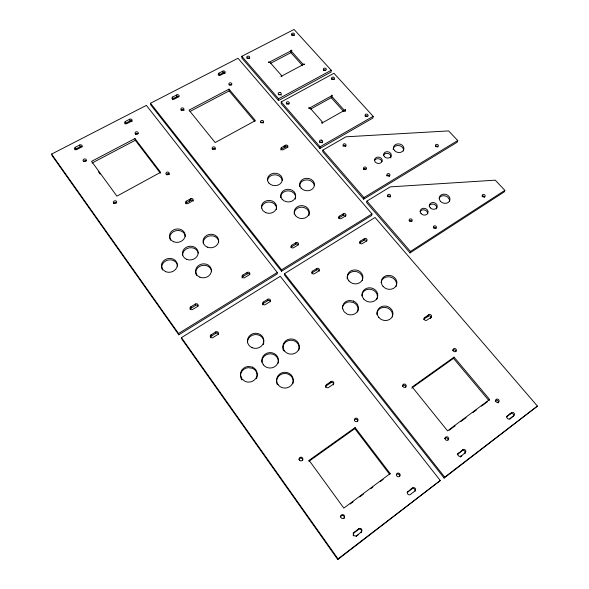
<?xml version="1.0" encoding="UTF-8"?>
<svg xmlns="http://www.w3.org/2000/svg" width="589" height="589" viewBox="0 0 589 589"><rect width="100%" height="100%" fill="white"/><g stroke="black" fill="none" stroke-linecap="round" stroke-linejoin="round"><path stroke-width="0.88" d="M278.516 100.535L278.545 98.79L241.821 56.301L294.058 29.45L331.224 70.275L331.062 72.049L278.516 100.535L241.895 58.105L241.821 56.301M277.264 272.471L277.242 273.9L178.813 334.802L52.185 155.776L51.574 154.097L146.367 105.372L277.264 272.471L178.533 333.507L178.813 334.802M281.24 101.912L281.203 103.649L319.893 148.465L372.889 118.05L373.168 116.35L333.948 73.272L281.24 101.912L320.033 146.808L319.893 148.465M280.857 150.004A1.576 1.296 2.3 0 1 281.505 149.172L281.535 147.508L285.864 145.122A1.576 1.296 2.7 0 1 287.314 147.419L283.346 149.658A1.576 1.296 2.4 0 1 281.152 149.311A1.576 1.296 2.4 0 1 281.535 147.508M284.273 147.611L284.31 145.939M281.52 271.249L281.557 269.814L150.504 103.244L238 58.267L371.983 213.917L371.688 215.449L281.52 271.249L150.821 104.997L150.504 103.244M281.505 149.172L285.451 146.941L285.864 145.122M302.584 65.666L290.929 52.657L290.988 50.845L269.666 62L281.903 75.944L303.291 64.562L290.988 50.845M284.561 273.635L284.516 275.063L444.106 478.062L537.426 406.108L375.046 217.474L284.561 273.635L444.688 477.156L444.106 478.062M290.951 247.689A1.671 1.465 2.6 0 1 291.636 246.747L291.702 245.267L295.892 242.712A1.671 1.458 3.1 0 1 298.218 243.088A1.671 1.458 3.1 0 1 297.828 245.112L293.639 247.682A1.671 1.465 2.6 0 1 291.305 247.306A1.671 1.465 2.6 0 1 291.702 245.267M291.636 246.747L295.811 244.199L295.892 242.712M322.882 150.099L322.735 151.756L363.663 199.17L457.226 142.192L457.734 140.543L448.619 130.913L345.986 136.81L322.882 150.099L363.936 197.609L363.663 199.17M311.831 273.215A1.693 1.502 5.1 0 1 312.384 272.619L312.509 271.19L316.72 268.555A1.693 1.502 5.7 0 1 319.083 268.93A1.693 1.502 5.7 0 1 318.715 271.021L314.504 273.671A1.693 1.509 5.1 0 1 312.133 273.296A1.693 1.509 5.1 0 1 312.509 271.19M343.615 111.468L331.254 97.671L331.416 95.933L309.902 107.831L322.831 122.556L344.403 110.415L331.416 95.933M312.384 272.619L316.58 269.983L316.72 268.555M344.793 111.409C346.987 107.124 343.998 112.639 344.999 109.694M345.058 111.446L345.257 109.731M338.631 218.283A1.634 1.399 7.6 0 1 339.154 217.731L339.36 216.2L343.372 213.748A1.634 1.399 8 0 1 345.647 214.109A1.634 1.399 8 0 1 345.331 216.067L341.311 218.519A1.634 1.406 7.6 0 1 339.028 218.158A1.634 1.406 7.6 0 1 339.36 216.2M355.108 427.577L309.078 460.34L308.945 461.305L354.828 428.63L355.108 427.577L390.168 473.593L389.763 474.513L354.828 428.63M339.154 217.731L343.159 215.287L343.372 213.748M325.577 387.356A1.804 1.708 10.7 0 1 326.299 385.802L326.475 384.639L330.937 381.591A1.804 1.708 11.6 0 1 333.455 382.003A1.804 1.708 11.6 0 1 333.079 384.389L328.618 387.444A1.811 1.715 10.7 0 1 326.092 387.032A1.811 1.715 10.7 0 1 326.475 384.639M329.413 383.675L329.604 382.504M326.299 385.802L330.738 382.762L330.937 381.591M366.954 201.099L366.675 202.66L410.047 252.909L504.213 191.911L504.869 190.357L495.231 180.168L390.242 186.875L366.954 201.099L410.459 251.451L410.047 252.909M359.584 243.213A1.657 1.443 10.3 0 1 360.107 242.646L360.372 241.166L364.4 238.633A1.657 1.436 10.6 0 1 366.711 239.001A1.657 1.436 10.6 0 1 366.417 241.011L362.382 243.552A1.657 1.443 10.3 0 1 360.063 243.183A1.657 1.443 10.3 0 1 360.372 241.166M360.107 242.646L364.127 240.121L364.4 238.633M337.777 559.55L338.02 558.88L440.263 480.543L280.268 276.3L181.456 337.637L181.729 338.925L337.777 559.55L440.263 480.543M423.697 319.503A1.738 1.553 21.6 0 1 424.213 318.877L424.684 317.567L428.755 314.784A1.738 1.546 21.7 0 1 431.17 315.174A1.738 1.546 21.7 0 1 430.942 317.368L430.449 318.678M427.062 316.934L427.54 315.616M424.213 318.877L428.277 316.102L428.755 314.784M353.768 533.089L354.055 532.338L358.819 528.723A2.01 1.936 69.6 0 1 361.536 529.172A2.01 1.936 69.6 0 1 361.175 531.963L360.858 532.721A2.003 1.929 69.8 0 0 361.219 529.931A2.003 1.929 69.8 0 0 358.51 529.482L353.768 533.089A2.01 1.936 72.1 0 0 353.15 533.892M358.51 529.482L358.819 528.723M361.175 531.963L356.117 536.336L358.149 534.783M453.501 358.362L454.067 357.148L489.636 399.497L488.936 400.608L453.501 358.362L411.726 388.114M407.198 492.573A1.951 1.848 51.9 0 1 407.536 492.227L412.528 487.92A1.958 1.841 50.6 0 1 415.186 488.355A1.958 1.841 50.6 0 1 414.906 491.027L410.378 494.473A1.958 1.855 51.7 0 1 407.721 494.038A1.958 1.855 51.7 0 1 408 491.359M410.702 489.827L411.174 488.951M407.536 492.227L412.528 487.92M457.852 454.001L462.785 449.746A1.914 1.752 42.6 0 1 465.384 450.173A1.914 1.752 42.6 0 1 465.177 452.72L464.544 453.699A1.907 1.745 42.7 0 0 464.743 451.152A1.907 1.745 42.7 0 0 462.151 450.732L457.852 454.001A1.914 1.76 43.2 0 0 457.314 454.73M462.151 450.732L462.785 449.746M465.177 452.72L460.245 456.976L461.673 455.886M507.416 415.849L506.658 416.916L511.524 412.727A1.877 1.664 38.5 0 1 514.064 413.132A1.877 1.664 38.5 0 1 513.939 415.576L509.824 418.705A1.877 1.671 38.8 0 1 507.284 418.293A1.877 1.671 38.8 0 1 507.416 415.849L511.524 412.727M509.529 414.73L510.295 413.662M512.702 416.511L509.779 419.221M444.688 477.156L537.426 406.108M390.168 473.593L343.829 508.116L309.078 460.34M489.636 399.497L447.552 430.846L412.175 386.966L454.067 357.148M350.175 504.022L353.106 501.835M359.702 496.917L363.369 494.186M370.702 488.723L372.903 487.081M380.236 481.618L383.167 479.431M449.186 430.235L455.076 425.847M460.966 421.459L466.12 417.616M472.746 412.683L476.427 409.937M481.574 406.093L487.464 401.705M430.942 317.368L426.863 320.151A1.738 1.553 21.5 0 1 424.448 319.768A1.738 1.553 21.5 0 1 424.684 317.567M410.459 251.451L504.869 190.357M211.076 334.839L215.684 331.953A1.789 1.627 -11 0 1 218.144 332.351A1.789 1.627 -11 0 1 217.628 334.626L213.019 337.519A1.789 1.634 -11.9 0 1 210.545 337.122A1.789 1.634 -11.9 0 1 211.076 334.839L211.252 336.135A1.789 1.627 -11.9 0 0 210.479 337.188M263.371 302.024L267.767 299.271A1.738 1.568 -1.5 0 1 270.182 299.654A1.738 1.568 -1.5 0 1 269.74 301.833L265.337 304.601A1.738 1.568 -2.2 0 1 262.922 304.218A1.738 1.568 -2.2 0 1 263.371 302.024L263.386 303.394A1.73 1.568 -2.2 0 0 262.642 304.815M211.252 336.135L215.846 333.249A1.782 1.62 -11.1 0 1 218.585 334.442M263.386 303.394L267.774 300.64A1.73 1.561 -1.5 0 1 270.476 301.782M281.557 269.814L371.983 213.917M190.792 306.825L195.371 304.034A1.767 1.576 -11.2 0 1 197.801 304.425A1.767 1.576 -11.2 0 1 197.256 306.626L192.684 309.424A1.774 1.583 -11.9 0 1 190.247 309.034A1.774 1.583 -11.9 0 1 190.792 306.825L191.035 308.187A1.767 1.576 -12 0 0 190.218 309.623M242.801 275.1L247.174 272.427A1.715 1.517 -3.3 0 1 249.552 272.81A1.715 1.517 -3.3 0 1 249.088 274.923L244.715 277.603A1.715 1.524 -3.9 0 1 242.329 277.22A1.715 1.524 -3.9 0 1 242.801 275.1L242.874 276.521A1.715 1.524 -4 0 0 242.123 277.898M191.035 308.187L195.592 305.397A1.76 1.576 -11.3 0 1 198.206 306.155M242.874 276.521L247.24 273.863A1.708 1.517 -3.3 0 1 249.81 274.592M363.936 197.609L457.734 140.543M320.033 146.808L373.168 116.35M365.121 116.21L365.747 115.856A1.524 1.23 8.4 0 1 367.727 116.622M186.33 201.18L191.027 198.589A1.657 1.392 -6.1 0 1 192.404 201.055L188.097 203.492A1.664 1.399 -6.5 0 1 185.807 203.124A1.664 1.399 -6.5 0 1 186.33 201.18L186.566 202.763A1.657 1.392 -6.6 0 0 185.837 203.654M186.566 202.763L190.858 200.334A1.649 1.392 -6.1 0 1 193.317 201.018M310.587 109.112L331.254 97.671M278.545 98.79L331.224 70.275M323.523 70.282L324.141 69.951A1.487 1.163 5.4 0 1 325.607 70.179M92.075 163.013L135.293 140.27L134.925 138.57L91.575 161.342L116.894 196.152L160.628 172.297L134.925 138.57M190.056 111.454L229.106 90.897L229.003 89.138L189.025 110.143L215.154 142.56L255.42 120.598L229.003 89.138M270.447 63.384L290.929 52.657M75.311 147.302L79.706 145.027A1.642 1.303 -11.1 0 1 81.93 145.38A1.642 1.303 -11.1 0 1 81.297 147.206L76.894 149.488A1.649 1.303 -11.4 0 1 74.663 149.135A1.649 1.303 -11.4 0 1 75.311 147.302L75.848 148.995A1.642 1.303 -11.4 0 0 75.068 149.834M125.413 121.437L129.639 119.25A1.598 1.259 -7.4 0 1 131.818 119.596A1.598 1.259 -7.4 0 1 131.251 121.356L127.025 123.543A1.598 1.266 -7.7 0 1 124.846 123.204A1.598 1.266 -7.7 0 1 125.413 121.437L125.803 123.16A1.598 1.266 -7.7 0 0 125.074 123.977M172.702 97.023L176.759 94.925A1.553 1.222 -4 0 1 178.894 95.263A1.553 1.222 -4 0 1 178.401 96.964L174.337 99.062A1.553 1.222 -4.3 0 1 172.194 98.724A1.553 1.222 -4.3 0 1 172.702 97.023L172.96 98.783A1.553 1.222 -4.3 0 0 172.408 99.261M218.946 73.146L222.848 71.136A1.517 1.178 -0.8 0 1 224.939 71.468A1.517 1.178 -0.8 0 1 224.505 73.102L220.603 75.12A1.517 1.185 -1 0 1 218.504 74.796A1.517 1.185 -1 0 1 218.946 73.146L219.079 74.936A1.517 1.185 -1.1 0 0 218.777 75.142M75.848 148.995L80.237 146.727A1.642 1.303 -11.1 0 1 82.195 146.823M125.803 123.16L130.014 120.988A1.59 1.259 -7.4 0 1 132.186 121.327M172.96 98.783L177.009 96.692A1.546 1.222 -4 0 1 178.879 96.787M219.079 74.936L222.966 72.926A1.509 1.178 -0.8 0 1 225.057 73.257M191.027 198.589L190.637 198.751L190.858 200.334M331.887 97.7L331.364 97.406M249.449 58.488L249.228 58.237A1.487 1.156 0.8 0 0 247.13 58.34M288.949 104.017L288.72 103.752A1.524 1.222 3 0 0 286.571 103.87M229.106 90.897L254.875 121.606M135.293 140.27L160.37 173.203M98.525 171.878L100.137 174.101M51.574 154.097L178.533 333.507M181.456 337.637L338.02 558.88M79.706 145.027L80.237 146.727M129.639 119.25L130.014 120.988M195.371 304.034L195.592 305.397M189.349 199.48L189.577 201.063M176.759 94.925L177.009 96.692M215.684 331.953L215.846 333.249M222.848 71.136L222.966 72.926M247.174 272.427L247.24 273.863M267.767 299.271L267.774 300.64M420.023 211.745A3.99 3.372 15.1 0 1 424.102 209.868A3.99 3.372 15.1 0 1 427.614 212.953M429.153 205.981A3.976 3.335 15.6 0 1 434.211 204.39A3.976 3.335 15.6 0 1 436.53 208.904M439.085 198.302A5.441 4.535 16.2 0 1 445.527 195.99A5.441 4.535 16.2 0 1 449.429 201.541M482.082 196.247A1.546 1.274 18.7 0 1 484.563 197.219M433.43 227.516A1.576 1.34 16.6 0 1 435.956 228.525M387.267 196.586A1.546 1.303 11.6 0 1 390.205 197.057M409.296 220.617A1.568 1.333 14.3 0 1 411.807 221.626M374.516 160.517A3.865 3.195 10 0 1 378.55 158.765A3.865 3.195 10 0 1 381.886 161.68A3.873 3.195 10 0 1 375.348 162.108A3.873 3.195 10 0 1 377.844 157.086A3.873 3.195 10 0 1 381.959 161.695M383.586 155.135A3.851 3.166 10.6 0 1 388.556 153.655A3.851 3.166 10.6 0 1 390.698 157.911M393.121 149.4A5.264 4.307 11.3 0 1 398.937 145.586A5.264 4.307 11.3 0 1 403.487 151.034M435.499 146.182A1.495 1.207 13.8 0 1 437.899 147.11M386.686 175.905A1.524 1.266 11.1 0 1 389.594 176.369M342.982 146.131A1.495 1.23 7.2 0 1 345.839 146.58M363.332 169.323A1.517 1.266 9.1 0 1 365.931 169.161M170.479 240.231A7.819 6.693 -8.8 0 1 175.802 230.704A7.819 6.693 -8.8 0 1 185.373 236.601M203.242 243.029A7.79 6.737 -6.1 0 1 210.619 235.784A7.79 6.737 -6.1 0 1 218.777 241.939M182.664 255.089A7.885 6.832 -8.6 0 1 189.702 247.77A7.885 6.832 -8.6 0 1 198.265 253.093M196.527 275.468A7.944 6.98 -8.2 0 1 201.784 265.543A7.944 6.98 -8.2 0 1 211.613 271.654M162.402 269.998A7.981 6.928 -11.2 0 1 167.872 260.11A7.981 6.928 -11.2 0 1 177.606 266.206M257.216 375.517A8.364 7.841 -9.8 0 1 256.392 378.72M241.939 379.979A8.364 7.841 -9.8 0 1 248.3 367.646L252.519 368.331A8.364 7.841 -9.8 0 1 257.194 374.714M261.899 362.198A8.253 7.716 -4 0 1 270.756 353.827A8.253 7.716 -4 0 1 278.17 363.214M293.212 381.4A8.327 7.885 -1.7 0 1 292.77 383.873M277.213 384.455A8.327 7.885 -1.7 0 1 282.845 373.713A8.327 7.885 -1.7 0 1 293.175 380.597M283.545 350.779A8.165 7.591 1.1 0 1 282.919 348.46M282.889 347.679A8.165 7.591 1.1 0 1 292.431 340.332A8.165 7.591 1.1 0 1 298.792 350.249M263.776 342.96A8.187 7.554 -5.5 0 1 263.371 344.528M247.505 342.739A8.187 7.554 -5.5 0 1 255.066 334.567A8.187 7.554 -5.5 0 1 263.82 341.392M412.05 488.804A1.951 1.841 50.8 0 1 414.759 491.557M330.738 382.762A1.796 1.701 11.7 0 1 333.455 384.867M356.419 535.592A2.017 1.936 71.8 0 1 353.687 535.143A2.017 1.936 71.8 0 1 354.055 532.338M353.393 535.887A2.01 1.936 72.1 0 1 353.142 535.423M135.47 134.506A1.605 1.281 -7.5 0 1 138.135 133.777M83.623 161.666A1.657 1.325 -11.5 0 1 86.377 160.907M113.839 203.485A1.686 1.392 -11.7 0 1 116.644 202.675M166.238 174.778A1.634 1.347 -6.9 0 1 169.382 174.587M396.419 474.616A1.929 1.833 46.7 0 0 399.04 476.685A1.929 1.833 46.7 0 0 399.401 473.468A1.929 1.833 46.7 0 0 396.419 474.616A1.922 1.826 47 0 1 399.725 476.14M354.46 419.847A1.841 1.76 24.2 0 1 357.714 421.268M340.486 517.054A1.973 1.922 71 0 1 343.151 515.574A1.973 1.922 71 0 1 343.91 518.614M299.021 459.685A1.877 1.863 -1.3 0 1 301.178 458.154A1.877 1.863 -1.3 0 1 302.731 460.289M319.51 142.413A1.561 1.281 5.3 0 1 320.011 141.912L322.183 142.258A1.561 1.281 5.3 0 1 322.477 142.884M331.666 79.272A1.495 1.171 5.9 0 1 334.213 79.67M278.295 94.829A1.517 1.207 2.5 0 1 278.803 94.358L280.916 94.689A1.517 1.207 2.5 0 1 281.181 95.278M291.813 35.274A1.458 1.112 3.6 0 1 294.301 35.664M267.48 180.676A7.407 6.229 1.4 0 1 274.739 174.808A7.407 6.229 1.4 0 1 282.264 180.543M299.617 186.573A7.399 6.243 4.3 0 1 306.236 179.888A7.399 6.243 4.3 0 1 314.335 185.623M280.717 197.646A7.473 6.346 2.5 0 1 287.476 190.851A7.473 6.346 2.5 0 1 295.59 196.674M295.619 197.484A7.473 6.346 2.5 0 1 295.295 199.148M294.183 214.109A7.532 6.464 3.7 0 1 302.422 207.203A7.532 6.464 3.7 0 1 308.886 215.618M261.479 208.079A7.547 6.442 0.6 0 1 269.872 202.027A7.547 6.442 0.6 0 1 276.44 209.588M342.305 308.864A7.944 7.201 11.1 0 1 349.255 301.811L353.297 302.459A7.944 7.201 11.1 0 1 357.53 312.045M361.801 295.95A7.878 7.061 13.2 0 1 371.136 289.376A7.878 7.061 13.2 0 1 376.901 299.271M376.791 314.452A7.966 7.193 16.3 0 1 385.64 307.451A7.966 7.193 16.3 0 1 392.311 316.948M381.061 282.477A7.819 6.935 14.9 0 1 390.676 277.073A7.819 6.935 14.9 0 1 395.992 286.688M347.149 278.869A7.797 6.935 10.6 0 1 355.417 271.396A7.797 6.935 10.6 0 1 362.368 280.423M510.759 413.802A1.87 1.664 38.6 0 1 513.667 415.944M513.461 416.335A1.87 1.664 38.6 0 1 513.159 416.644M428.277 316.102A1.73 1.546 21.7 0 1 431.06 317.662M285.451 146.941A1.568 1.288 2.7 0 1 287.83 147.589M460.87 456.011A1.914 1.76 43.1 0 1 458.264 455.584A1.914 1.76 43.1 0 1 458.47 453.022M295.811 244.199A1.664 1.458 3.1 0 1 298.336 244.906M343.159 215.287A1.627 1.399 8 0 1 345.743 216.332M364.127 240.121A1.649 1.436 10.6 0 1 366.756 241.196M316.58 269.983A1.686 1.502 5.6 0 1 319.245 271.095M229.327 84.904A1.524 1.2 -0.5 0 0 231.83 84.234A1.524 1.2 -0.5 0 0 229.85 82.865A1.524 1.2 -0.5 0 0 229.327 84.904A1.524 1.2 -0.6 0 1 231.44 84.875M181.11 110.599A1.561 1.244 -4 0 1 184.114 110.438M212.312 149.54A1.59 1.303 -2.9 0 1 215.383 149.363M260.912 122.527A1.553 1.252 1.1 0 1 263.548 122.946M452.698 350.3A1.774 1.59 27.4 0 1 455.857 351.618M495.879 400.248A1.848 1.649 36.4 0 1 498.161 402.957M444.798 438.437A1.885 1.738 39.9 0 1 448.111 439.88M402.574 385.78A1.811 1.679 26.7 0 1 405.784 387.157M331.526 95.366C331.924 97.023 333.183 94.483 331.526 95.366M321.763 122.77C322.146 124.485 323.457 121.849 321.763 122.77M308.769 107.956C309.144 109.642 310.447 107.051 308.769 107.956M304.439 64.253C303.482 65.644 303.217 62.964 304.439 64.253M291.113 50.315C291.467 51.891 292.733 49.476 291.113 50.315M281.822 76.29C280.843 77.704 280.6 74.972 281.822 76.29M268.547 62.11C268.893 63.708 270.204 61.256 268.547 62.11M280.349 92.525L279.569 92.407A1.524 1.207 2.5 0 0 279.061 94.696L279.834 94.822A1.524 1.207 2.5 0 0 280.349 92.525M321.704 140.153L320.902 140.027A1.561 1.281 5.4 0 0 320.445 142.457L321.241 142.582A1.561 1.281 5.4 0 0 321.704 140.153M353.555 301.104L349.498 300.456A7.966 7.215 11.1 0 0 342.584 308.268L344.123 311.802L347.37 314.224A7.966 7.215 11.1 0 0 357.788 310.734A7.966 7.215 11.1 0 0 353.555 301.104M252.467 367.116L248.234 366.432A8.386 7.856 -9.7 0 0 240.459 374.957L241.858 378.801L245.134 381.422A8.386 7.856 -9.7 0 0 256.34 377.564A8.386 7.856 -9.7 0 0 252.467 367.116M265.764 212.695L262.775 210.509L261.472 207.35A7.561 6.457 0.6 0 1 269.747 200.444A7.561 6.457 0.6 0 1 276.307 208.616A7.561 6.457 0.6 0 1 265.764 212.695M165.568 271.669L162.564 269.32L161.393 265.904A8.01 6.943 -11.1 0 1 170.545 258.402A8.01 6.943 -11.1 0 1 176.921 267.207A8.01 6.943 -11.1 0 1 165.568 271.669M421.098 213.638A3.998 3.379 15.1 0 0 427.864 213.159A3.998 3.379 15.1 0 0 423.506 208.278A3.998 3.379 15.1 0 0 421.098 213.638M430.272 207.829A3.983 3.343 15.6 0 0 437.001 207.365A3.983 3.343 15.6 0 0 432.635 202.52A3.983 3.343 15.6 0 0 430.272 207.829M440.506 201.372A5.456 4.543 16.1 0 0 449.694 200.739A5.456 4.543 16.1 0 0 443.672 194.142A5.456 4.543 16.1 0 0 440.506 201.372M409.465 220.978A1.568 1.34 14.3 0 0 412.131 220.794A1.568 1.34 14.3 0 0 410.43 218.865A1.568 1.34 14.3 0 0 409.465 220.978M387.82 196.336A1.546 1.303 11.6 0 0 390.455 196.159A1.546 1.303 11.6 0 0 388.806 194.282A1.546 1.303 11.6 0 0 387.82 196.336M433.695 227.906A1.576 1.34 16.6 0 0 436.361 227.722A1.576 1.34 16.6 0 0 434.638 225.778A1.576 1.34 16.6 0 0 433.695 227.906M482.531 196.505A1.546 1.274 18.7 0 0 485.115 196.328A1.546 1.274 18.7 0 0 483.378 194.466A1.546 1.274 18.7 0 0 482.531 196.505M384.455 156.689A3.858 3.173 10.6 0 0 391.03 156.276A3.858 3.173 10.6 0 0 386.907 151.704A3.858 3.173 10.6 0 0 384.455 156.689M394.615 150.659A5.279 4.314 11.2 0 0 403.598 150.092A5.279 4.314 11.2 0 0 397.914 143.863A5.279 4.314 11.2 0 0 394.615 150.659M363.796 168.969A1.524 1.266 9.1 0 0 366.402 168.807A1.524 1.266 9.1 0 0 364.797 166.989A1.524 1.266 9.1 0 0 363.796 168.969M343.365 145.704A1.502 1.23 7.2 0 0 345.942 145.549A1.502 1.23 7.2 0 0 344.381 143.775A1.502 1.23 7.2 0 0 343.365 145.704M387.238 175.581A1.524 1.266 11.1 0 0 389.837 175.419A1.524 1.266 11.1 0 0 388.21 173.586A1.524 1.266 11.1 0 0 387.238 175.581M435.757 146.241A1.495 1.207 13.8 0 0 438.29 146.087A1.495 1.207 13.8 0 0 436.64 144.327A1.495 1.207 13.8 0 0 435.757 146.241M207.313 247.137A7.812 6.751 -6 0 0 218.629 240.437A7.812 6.751 -6 0 0 206.584 235.46A7.812 6.751 -6 0 0 207.313 247.137M173.659 241.755A7.841 6.707 -8.8 0 0 185.13 235.092A7.841 6.707 -8.8 0 0 173.159 230.13A7.841 6.707 -8.8 0 0 173.659 241.755M199.885 277.183A7.966 6.994 -8.2 0 0 211.444 270.218A7.966 6.994 -8.2 0 0 199.192 265.087A7.966 6.994 -8.2 0 0 199.885 277.183M186.647 259.3A7.907 6.847 -8.5 0 0 198.162 252.49A7.907 6.847 -8.5 0 0 186.05 247.439A7.907 6.847 -8.5 0 0 186.647 259.3M284.458 350.956A8.187 7.605 1.1 0 0 298.579 349.719A8.187 7.605 1.1 0 0 290.333 338.977A8.187 7.605 1.1 0 0 284.458 350.956M263.342 364.79A8.283 7.738 -3.9 0 0 277.633 363.523A8.283 7.738 -3.9 0 0 269.423 352.597A8.283 7.738 -3.9 0 0 263.342 364.79M252.092 347.709A8.217 7.576 -5.5 0 0 263.806 340.111A8.217 7.576 -5.5 0 0 250.98 334.64A8.217 7.576 -5.5 0 0 252.092 347.709M278.118 384.772A8.356 7.907 -1.6 0 0 292.527 383.454A8.356 7.907 -1.6 0 0 284.156 372.307A8.356 7.907 -1.6 0 0 278.118 384.772M135.536 134.02A1.605 1.281 -7.5 0 0 138.209 133.283A1.605 1.281 -7.5 0 0 136.221 131.826A1.605 1.281 -7.5 0 0 135.536 134.02M166.415 174.425A1.634 1.347 -6.9 0 0 169.131 173.652A1.634 1.347 -6.9 0 0 167.07 172.121A1.634 1.347 -6.9 0 0 166.415 174.425M113.832 203.22A1.693 1.392 -11.6 0 0 116.637 202.41A1.693 1.392 -11.6 0 0 114.583 200.827A1.693 1.392 -11.6 0 0 113.832 203.22M83.505 161.268A1.657 1.325 -11.4 0 0 86.266 160.502A1.657 1.325 -11.4 0 0 84.279 158.986A1.657 1.325 -11.4 0 0 83.505 161.268M354.49 420.531A1.848 1.767 24 0 0 357.633 421.039A1.848 1.767 24 0 0 356.433 418.153A1.848 1.767 24 0 0 354.49 420.531M299.786 460.465A1.885 1.863 -0.9 0 0 302.842 459.324A1.885 1.863 -0.9 0 0 300.316 457.278A1.885 1.863 -0.9 0 0 299.786 460.465M341.119 515.323A1.981 1.929 70.6 0 0 342.371 518.519A1.981 1.929 70.6 0 0 344.432 515.868A1.981 1.929 70.6 0 0 341.119 515.323M286.814 103.863A1.531 1.222 3 0 0 289.302 103.178A1.531 1.222 3 0 0 287.263 101.787A1.531 1.222 3 0 0 286.814 103.863M332.071 79.169A1.495 1.178 6 0 0 334.478 78.514A1.495 1.178 6 0 0 332.446 77.166A1.495 1.178 6 0 0 332.071 79.169M365.666 116.247A1.531 1.23 8.4 0 0 368.103 115.554A1.531 1.23 8.4 0 0 366.005 114.148A1.531 1.23 8.4 0 0 365.666 116.247M247.225 58.164A1.495 1.156 0.9 0 0 249.67 57.523A1.495 1.156 0.9 0 0 247.711 56.205A1.495 1.156 0.9 0 0 247.225 58.164M292.07 35.023A1.458 1.112 3.6 0 0 294.434 34.412A1.458 1.112 3.6 0 0 292.49 33.131A1.458 1.112 3.6 0 0 292.07 35.023M323.898 70.15A1.487 1.163 5.4 0 0 326.299 69.502A1.487 1.163 5.4 0 0 324.289 68.169A1.487 1.163 5.4 0 0 323.898 70.15M301.089 188.075A7.421 6.258 4.3 0 0 313.863 187.221A7.421 6.258 4.3 0 0 306.317 178.283A7.421 6.258 4.3 0 0 301.089 188.075M268.812 182.958A7.429 6.236 1.5 0 0 281.63 182.111A7.429 6.236 1.5 0 0 274.246 173.203A7.429 6.236 1.5 0 0 268.812 182.958M295.649 215.773A7.554 6.479 3.7 0 0 308.665 214.852A7.554 6.479 3.7 0 0 301.001 205.62A7.554 6.479 3.7 0 0 295.649 215.773M282.109 199.215A7.495 6.354 2.5 0 0 295.023 198.331A7.495 6.354 2.5 0 0 287.506 189.268A7.495 6.354 2.5 0 0 282.109 199.215M383.034 286.372A7.841 6.943 14.9 0 0 396.368 285.304A7.841 6.943 14.9 0 0 387.967 275.365A7.841 6.943 14.9 0 0 383.034 286.372M363.737 299.013A7.907 7.083 13.2 0 0 377.225 297.909A7.907 7.083 13.2 0 0 368.854 287.815A7.907 7.083 13.2 0 0 363.737 299.013M348.938 280.916A7.819 6.95 10.6 0 0 362.323 279.856A7.819 6.95 10.6 0 0 354.107 269.953A7.819 6.95 10.6 0 0 348.938 280.916M378.83 317.464A7.996 7.208 16.2 0 0 392.421 316.315A7.996 7.208 16.2 0 0 383.888 306.03A7.996 7.208 16.2 0 0 378.83 317.464M261.06 122.593A1.553 1.259 1.1 0 0 263.6 121.886A1.553 1.259 1.1 0 0 261.553 120.458A1.553 1.259 1.1 0 0 261.06 122.593M212.651 149.105A1.598 1.303 -2.8 0 0 215.272 148.362A1.598 1.303 -2.8 0 0 213.225 146.882A1.598 1.303 -2.8 0 0 212.651 149.105M181.331 110.033A1.568 1.244 -4 0 0 183.915 109.333A1.568 1.244 -4 0 0 181.935 107.92A1.568 1.244 -4 0 0 181.331 110.033M453.118 350.676A1.782 1.598 27.4 0 0 456.129 351.154A1.782 1.598 27.4 0 0 454.833 348.497A1.782 1.598 27.4 0 0 453.118 350.676M402.802 386.31A1.811 1.679 26.5 0 0 405.88 386.804A1.811 1.679 26.5 0 0 404.636 384.028A1.811 1.679 26.5 0 0 402.802 386.31M445.041 438.275A1.892 1.745 39.7 0 0 447.64 440.263A1.892 1.745 39.7 0 0 447.912 437.171A1.892 1.745 39.7 0 0 445.041 438.275M495.798 401.359A1.855 1.657 36.2 0 0 498.883 401.853A1.855 1.657 36.2 0 0 497.499 399.055A1.855 1.657 36.2 0 0 495.798 401.359"/></g></svg>
